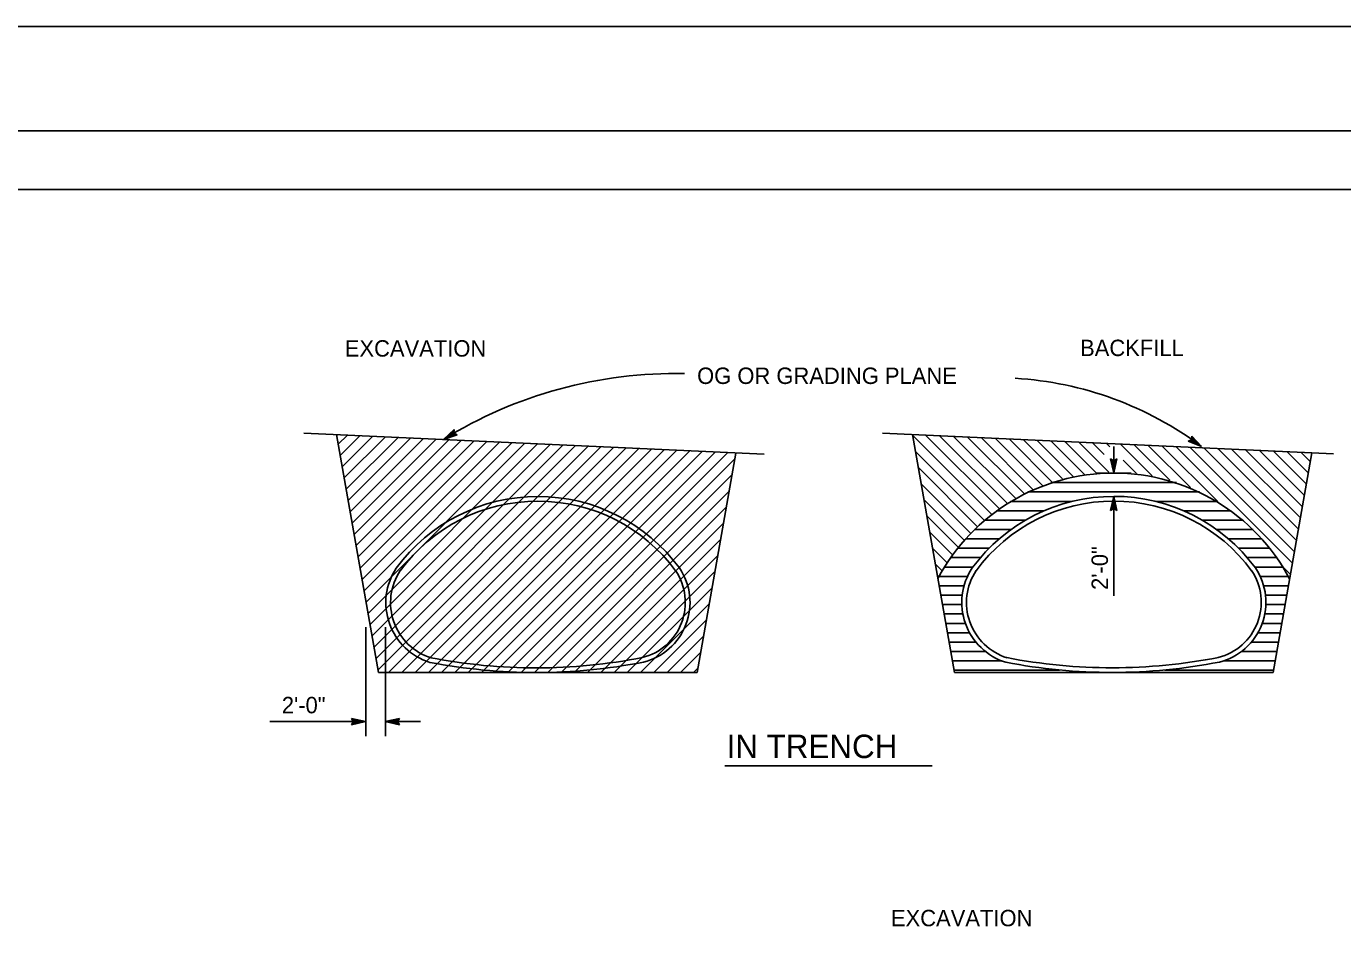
# Model space of a CAD drawing. Extents: x -894 to 866, y -476 to 714.
# Drawn here: x -254 to 308, y 319 to 714 of the extents above; entities that cross this region are included whole.
import ezdxf

# ---------------------------------------------------------------- set-up
doc = ezdxf.new("R2010")
doc.units = 0
for name, color, linetype in [('10 Sheet Format', 7, 'Continuous'), ('56 Stage 3 Anno', 7, 'Continuous'), ('57 Undefined', 7, 'Continuous'), ('59 Sndwall Anno', 7, 'Continuous'), ('60 Nongeo Data', 7, 'Continuous')]:
    doc.layers.add(name, color=color, linetype=linetype)

msp = doc.modelspace()

# ---------------------------------------------------------------- linework, layer by layer
at = {"layer": '10 Sheet Format'}
msp.add_line((-813.45, 643.96), (811.55, 643.96), dxfattribs=at)
for points in [[(-894.04, 713.56), (865.96, 713.56), (865.96, -476.44), (-894.04, -476.44)], [(-863.43, 668.96), (836.57, 668.96), (836.57, -431.04), (-863.43, -431.04)], [(-863.43, 668.96), (836.57, 668.96), (836.57, -431.04), (-863.43, -431.04)]]:
    msp.add_lwpolyline(points, close=True, dxfattribs=at)
at = {"layer": '56 Stage 3 Anno'}
for p, q in [((-75.77, 537.5), (-71.26, 541.67)), ((-69.91, 539.36), (-75.77, 537.5)), ((-70.28, 539.56), (-74.58, 538.19)), ((-74.57, 538.2), (-71.28, 541.24)), ((-73.39, 538.89), (-71.26, 540.85)), ((-70.66, 539.75), (-73.39, 538.89)), ((-72.19, 539.58), (-71.28, 540.42)), ((-70.99, 539.96), (-72.19, 539.58)), ((-71.26, 541.67), (-71.28, 540.12)), ((-71.28, 540.12), (-69.91, 539.36)), ((-71.26, 541.67), (-71.26, 541.67)), ((-69.91, 539.36), (-69.91, 539.36)), ((-75.77, 537.5), (-75.77, 537.5)), ((210.08, 523.16), (210.08, 534.47)), ((241.84, 536.68), (243.24, 537.33)), ((247.56, 534.44), (241.84, 536.68)), ((241.84, 536.68), (241.84, 536.68)), ((246.4, 535.21), (242.23, 536.84)), ((245.27, 535.98), (242.57, 537.03)), ((244.12, 536.75), (242.97, 537.2)), ((243.24, 537.33), (243.32, 538.89)), ((243.25, 537.66), (244.12, 536.75)), ((243.3, 538.05), (245.27, 535.98)), ((243.31, 538.48), (246.41, 535.21)), ((243.32, 538.89), (243.32, 538.89)), ((243.32, 538.89), (247.56, 534.44)), ((247.56, 534.44), (247.56, 534.44)), ((210.08, 523.16), (208.75, 529.16)), ((208.75, 529.16), (208.75, 529.16)), ((208.75, 529.16), (210.08, 528.36)), ((210.08, 524.55), (209.11, 528.93)), ((210.08, 525.92), (209.46, 528.75)), ((210.09, 527.31), (209.82, 528.51)), ((210.08, 528.36), (211.42, 529.16)), ((211.42, 529.16), (210.08, 523.16)), ((211.07, 528.94), (210.08, 524.54)), ((210.71, 528.71), (210.08, 525.92)), ((210.36, 528.53), (210.09, 527.31)), ((211.42, 529.16), (211.42, 529.16)), ((210.08, 523.16), (210.08, 523.16)), ((208.74, 507.16), (210.08, 513.15)), ((209.1, 507.37), (210.08, 511.78)), ((210.08, 470.84), (210.08, 513.15)), ((210.08, 513.15), (210.08, 513.15)), ((210.08, 513.15), (211.41, 507.15)), ((210.09, 511.76), (211.05, 507.39)), ((210.08, 507.96), (208.74, 507.16)), ((208.74, 507.16), (208.74, 507.16)), ((209.46, 507.61), (210.08, 510.39)), ((209.81, 507.78), (210.08, 509.01)), ((210.08, 510.39), (210.71, 507.57)), ((210.08, 509.01), (210.35, 507.8)), ((211.41, 507.16), (210.08, 507.96)), ((211.41, 507.16), (211.41, 507.16)), ((-108.89, 457.42), (-108.89, 410.92)), ((-100.43, 457.42), (-100.43, 410.92)), ((-109.02, 417.19), (-149.76, 417.19)), ((-114.22, 417.19), (-115.02, 418.53)), ((-115.02, 418.53), (-115.02, 418.53)), ((-115.02, 418.53), (-109.02, 417.19)), ((-109.02, 417.19), (-115.02, 415.86)), ((-115.02, 415.86), (-114.22, 417.19)), ((-115.02, 415.86), (-115.02, 415.86)), ((-114.81, 418.17), (-110.4, 417.19)), ((-110.41, 417.18), (-114.79, 416.22)), ((-111.78, 417.19), (-114.61, 416.56)), ((-114.57, 417.81), (-111.78, 417.19)), ((-114.4, 417.46), (-113.17, 417.19)), ((-113.17, 417.19), (-114.38, 416.92)), ((-109.02, 417.19), (-109.02, 417.19)), ((-100.56, 417.19), (-94.56, 418.52)), ((-100.56, 417.19), (-85.56, 417.19)), ((-94.56, 415.85), (-100.56, 417.19)), ((-100.56, 417.19), (-100.56, 417.19)), ((-94.78, 416.2), (-99.18, 417.19)), ((-99.17, 417.19), (-94.8, 418.16)), ((-97.8, 417.18), (-94.97, 417.81)), ((-95.01, 416.56), (-97.8, 417.18)), ((-96.42, 417.18), (-95.21, 417.45)), ((-95.19, 416.91), (-96.42, 417.18)), ((-94.56, 418.52), (-95.36, 417.19)), ((-95.36, 417.19), (-94.56, 415.85)), ((-94.56, 418.52), (-94.56, 418.52)), ((-94.56, 415.85), (-94.56, 415.85))]:
    msp.add_line(p, q, dxfattribs=at)
for centre, radius, start, end in [((23.1, 377.23), 188.32, 88.7988, 121.6702), ((159.33, 416.43), 147.35, 53.2171, 86.6129)]:
    msp.add_arc(centre, radius, start, end, dxfattribs=at)
at = {"layer": '57 Undefined'}
msp.add_line((44.27, 398.27), (132.69, 398.27), dxfattribs=at)
at = {"layer": '59 Sndwall Anno'}
for points in [[(-120.63, 535.47), (-116.75, 539.34)], [(-119.78, 530.66), (-111.35, 539.09)], [(157.97, 505.57), (124.36, 539.18)], [(161.21, 507.98), (129.87, 539.32)], [(164.6, 510.25), (135.81, 539.05)], [(-118.93, 525.85), (-105.94, 538.84)], [(-118.08, 521.04), (-100.53, 538.59)], [(-117.23, 516.23), (-95.13, 538.34)], [(-116.39, 511.42), (-89.72, 538.09)], [(-115.54, 506.61), (-84.31, 537.84)], [(-114.69, 501.8), (-78.91, 537.59)], [(-113.84, 496.99), (-73.5, 537.34)], [(-112.99, 492.19), (-68.09, 537.09)], [(-112.15, 487.38), (-62.69, 536.84)], [(-111.3, 482.57), (-57.28, 536.59)], [(-110.45, 477.76), (-51.87, 536.34)], [(-109.6, 472.95), (-46.47, 536.09)], [(-108.75, 468.14), (-41.06, 535.84)], [(-107.91, 463.33), (-35.65, 535.59)], [(-107.06, 458.52), (-30.25, 535.34)], [(-106.21, 453.72), (-24.84, 535.09)], [(-105.36, 448.91), (-19.43, 534.84)], [(-104.51, 444.1), (-14.03, 534.59)], [(-103.67, 439.29), (-8.62, 534.34)], [(-99.18, 438.12), (-3.21, 534.09)], [(-93.52, 438.12), (2.19, 533.84)], [(-87.87, 438.12), (7.6, 533.58)], [(-82.21, 438.12), (13.01, 533.33)], [(168.13, 512.38), (141.74, 538.77)], [(171.81, 514.36), (147.67, 538.5)], [(175.64, 516.18), (153.6, 538.22)], [(179.64, 517.84), (159.53, 537.95)], [(183.82, 519.32), (165.46, 537.67)], [(188.18, 520.62), (171.39, 537.4)], [(192.75, 521.7), (177.33, 537.13)], [(197.55, 522.56), (183.26, 536.85)], [(202.6, 523.16), (189.19, 536.58)], [(207.96, 523.47), (195.12, 536.3)], [(205.98, 531.1), (201.05, 536.03)], [(208.36, 534.37), (206.98, 535.75)], [(226.51, 521.88), (212.91, 535.48)], [(234.01, 520.04), (218.84, 535.2)], [(242.79, 516.91), (224.78, 534.93)], [(254.4, 510.96), (230.71, 534.66)], [(286.26, 484.75), (236.64, 534.38)], [(287.11, 489.56), (242.57, 534.11)], [(287.96, 494.37), (248.5, 533.83)], [(288.81, 499.18), (254.43, 533.56)], [(-76.55, 438.12), (18.41, 533.08)], [(-70.9, 438.12), (23.82, 532.83)], [(-65.24, 438.12), (29.23, 532.58)], [(-59.58, 438.12), (34.63, 532.33)], [(-53.93, 438.12), (40.04, 532.08)], [(-48.27, 438.12), (45.45, 531.83)], [(-42.61, 438.12), (48.48, 529.21)], [(154.86, 503.03), (125.57, 532.31)], [(219.81, 522.93), (214.16, 528.58)], [(289.66, 503.99), (260.36, 533.28)], [(290.51, 508.79), (266.29, 533.01)], [(291.36, 513.6), (272.23, 532.73)], [(292.21, 518.41), (278.16, 532.46)], [(293.06, 523.22), (284.09, 532.19)], [(293.91, 528.03), (290.02, 531.91)], [(-36.96, 438.12), (47.27, 522.34)], [(151.89, 500.34), (126.78, 525.45)], [(202.6, 523.07), (217.56, 523.07)], [(149.04, 497.52), (127.99, 518.58)], [(183.32, 519.07), (236.82, 519.07)], [(-31.3, 438.12), (46.06, 515.48)], [(146.34, 494.58), (129.2, 511.71)], [(166.04, 511.07), (192.09, 511.07)], [(173.42, 515.07), (246.71, 515.07)], [(228.13, 511.07), (254.1, 511.07)], [(-25.64, 438.12), (44.85, 508.61)], [(160.05, 507.07), (180.26, 507.07)], [(239.95, 507.07), (260.09, 507.07)], [(-19.99, 438.12), (43.64, 501.74)], [(143.76, 491.49), (130.41, 504.84)], [(154.99, 503.07), (172.38, 503.07)], [(247.85, 503.07), (265.15, 503.07)], [(-14.33, 438.12), (42.43, 494.87)], [(141.33, 488.27), (131.62, 497.98)], [(146.82, 495.07), (161.17, 495.07)], [(150.63, 499.07), (166.23, 499.07)], [(254, 499.07), (269.51, 499.07)], [(259.06, 495.07), (273.32, 495.07)], [(139.03, 484.91), (132.83, 491.11)], [(143.46, 491.07), (156.89, 491.07)], [(263.33, 491.07), (276.67, 491.07)], [(-8.67, 438.12), (41.22, 488)], [(136.88, 481.41), (134.04, 484.24)], [(137.88, 483.07), (150.01, 483.07)], [(140.5, 487.07), (153.2, 487.07)], [(267.02, 487.07), (279.64, 487.07)], [(270.21, 483.07), (282.26, 483.07)], [(285.42, 479.95), (282.24, 483.12)], [(-3.02, 438.12), (40.01, 481.14)], [(135.57, 479.07), (147.8, 479.07)], [(272.53, 479.07), (284.57, 479.07)], [(2.64, 438.12), (38.79, 474.27)], [(135.66, 475.07), (146.4, 475.07)], [(274.01, 475.07), (284.56, 475.07)], [(8.3, 438.12), (37.58, 467.4)], [(136.36, 471.07), (145.67, 471.07)], [(137.07, 467.07), (145.53, 467.07)], [(274.8, 471.07), (283.85, 471.07)], [(274.96, 467.07), (283.15, 467.07)], [(13.96, 438.12), (36.37, 460.53)], [(137.78, 463.07), (146, 463.07)], [(274.5, 463.07), (282.44, 463.07)], [(138.48, 459.07), (147.09, 459.07)], [(139.19, 455.07), (148.89, 455.07)], [(271.56, 455.07), (281.04, 455.07)], [(273.4, 459.07), (281.74, 459.07)], [(19.61, 438.12), (35.16, 453.67)], [(139.89, 451.07), (151.6, 451.07)], [(268.76, 451.07), (280.33, 451.07)], [(25.27, 438.12), (33.95, 446.8)], [(140.6, 447.07), (155.63, 447.07)], [(264.53, 447.07), (279.63, 447.07)], [(30.93, 438.12), (32.74, 439.93)], [(141.31, 443.07), (162.45, 443.07)], [(142.01, 439.07), (186.92, 439.07)], [(231.93, 439.07), (278.22, 439.07)], [(256.86, 443.07), (278.92, 443.07)]]:
    msp.add_lwpolyline(points, dxfattribs=at)
at = {"layer": '60 Nongeo Data'}
for p, q in [((-135.37, 540.2), (60.95, 531.12)), ((-103.46, 438.12), (-121.35, 539.55)), ((111.42, 540.18), (303.85, 531.27)), ((142.18, 438.14), (124.29, 539.58)), ((32.42, 438.12), (48.92, 531.67)), ((278.06, 438.14), (294.55, 531.7)), ((-103.46, 438.12), (32.42, 438.12))]:
    msp.add_line(p, q, dxfattribs=at)
msp.add_lwpolyline([(142.18, 438.14), (278.06, 438.14)], dxfattribs=at)
for centre, radius, start, end in [((210.07, 438.14), 85, 28.0425, 151.8783), ((-35.5, 438.16), 75, 36.4001, 143.6078), ((-35.5, 438.16), 73, 36.4001, 143.6078), ((210.11, 438.2), 75, 36.4001, 143.6078), ((210.11, 438.2), 73, 36.4001, 143.6078), ((-73.67, 467.9), 26.66, 146.392, 252.7449), ((-73.67, 467.9), 24.66, 146.392, 252.7449), ((3.17, 467.96), 24.21, 283.9931, 34.122), ((3.17, 467.96), 26.21, 283.9931, 34.122), ((171.94, 467.94), 26.66, 146.392, 252.7449), ((171.94, 467.94), 24.66, 146.392, 252.7449), ((248.78, 468), 24.21, 283.9931, 34.122), ((248.78, 468), 26.21, 283.9931, 34.122), ((-36.25, 676.73), 236.63, 259.0483, 281.053), ((209.37, 676.77), 236.63, 259.0483, 281.053), ((-36.25, 676.73), 238.63, 259.0483, 281.053), ((209.37, 676.77), 238.63, 259.0483, 281.053)]:
    msp.add_arc(centre, radius, start, end, dxfattribs=at)

# ---------------------------------------------------------------- texts
at = {"layer": '57 Undefined'}
for s, height, p in [('EXCAVATION', 7, (-117.84, 572.77)), ('BACKFILL', 7, (195.72, 572.99)), ('OG OR GRADING PLANE', 7, (32.4, 561.11)), ('2\'-0"', 7, (-144.69, 420.72)), ('IN TRENCH', 10, (44.99, 401.62)), ('EXCAVATION', 7, (115.06, 329.94))]:
    msp.add_text(s, height=height, dxfattribs=at).set_placement(p)
msp.add_text('2\'-0"', height=7, rotation=90, dxfattribs=at).set_placement((207.61, 473.31))

doc.saveas('drawing.dxf')
